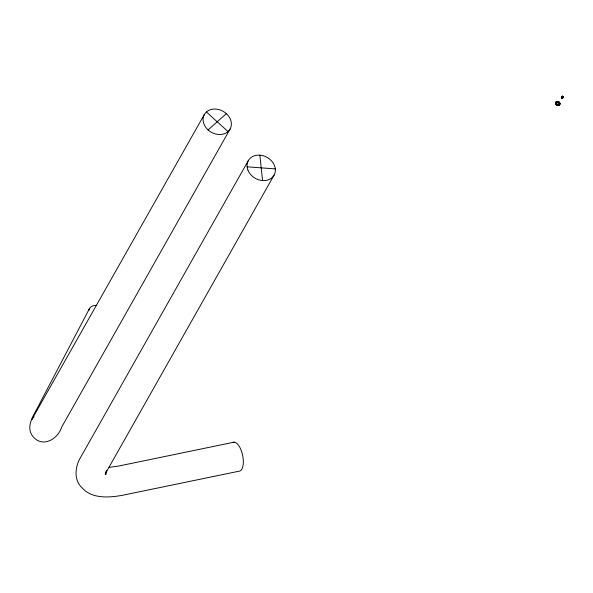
<?xml version="1.0" encoding="UTF-8"?>
<svg xmlns="http://www.w3.org/2000/svg" width="593" height="593" viewBox="0 0 593 593"><rect width="100%" height="100%" fill="white"/><g stroke="black" fill="none" stroke-linecap="round" stroke-linejoin="round"><path stroke-width="0.89" d="M555.604 103.212A2.187 1.779 29.5 0 0 557.694 105.406L557.716 104.857A1.586 1.29 29.5 0 1 556.197 103.271L555.626 103.175M105.465 471.984L105.309 474.578L106.733 470.516L105.895 472.747L274.099 175.105M558.94 103.99L558.05 102.485A1.312 1.104 33.2 0 0 557.094 102.448L556.634 102.782A1.312 1.045 35.6 0 0 556.508 103.605L558.043 104.635M562.26 96.4L562.801 96.414L562.297 96.333L561.504 97.734M561.905 98.149L562.698 96.748L563.165 96.896M555.804 102.752L557.212 101.737M89.602 308.308L40.131 402.706C35.491 413.128 23.505 426.752 33.942 437.678C43.823 447.693 58.188 438.501 61.642 427.138L230.047 129.141A14.788 12.023 29.5 0 0 216.008 109.097A14.788 12.023 29.5 0 0 205.601 127.124A14.788 12.023 29.5 0 0 230.047 129.141M204.392 114.434L31.659 419.762L34.023 416.694M248.319 160.614L79.736 458.93C74.933 467.803 73.969 480.671 82.116 487.854C91.967 499.054 108.986 497.638 122.225 495.348L238.816 471.242A14.788 6.308 78.3 0 0 242.559 455.024A14.788 6.308 78.3 0 0 232.538 442.608M561.356 97.704L562.549 96.014L563.35 96.852L562.557 98.253L562.157 98.542L561.356 97.704L562.549 96.148M561.756 97.993L562.801 96.414L562.512 96.659M562.379 97.682L562.95 96.57L562.661 96.815M562.157 98.416L563.202 96.829L562.157 98.542M556.634 102.782L557.094 102.448M208.091 129.941L226.348 113.634M563.35 96.852L562.95 97.148L562.149 96.311M234.131 442.17L118.444 466.091L109.105 467.373M247.111 166.826L275.315 168.894M206.379 111.988L228.053 131.587M562.379 97.571L562.134 97.756M105.813 472.717L106.11 474.304M259.853 155.158L262.566 180.561M88.831 310.435A14.788 8.613 27.7 0 1 96.674 305.299M559.703 103.827A2.068 1.683 25.3 0 1 559.117 104.976A2.068 1.646 26.5 0 1 557.716 105.265M557.598 104.842A1.312 1.067 29.5 0 1 556.968 104.59M247.941 170.154A14.788 12.023 29.5 0 0 272.143 177.574A14.788 12.023 29.5 0 0 263.551 155.855A14.788 12.023 29.5 0 0 247.941 170.154M556.649 103.864A1.312 1.067 29.5 0 0 558.828 104.212A1.312 1.067 29.5 0 0 557.739 102.367A1.312 1.067 29.5 0 0 556.649 103.864M556.019 104.079A2.068 1.683 29.5 0 0 559.458 104.627A2.068 1.683 29.5 0 0 557.746 101.722A2.068 1.683 29.5 0 0 556.019 104.079M556.086 103.968A2.068 1.683 29.5 0 0 559.518 104.516A2.068 1.683 29.5 0 0 557.805 101.603A2.068 1.683 29.5 0 0 556.086 103.968M555.886 104.034A2.305 1.875 29.5 0 0 559.718 104.642A2.305 1.875 29.5 0 0 557.813 101.403A2.305 1.875 29.5 0 0 555.886 104.034M555.826 104.153A2.305 1.875 29.5 0 0 559.651 104.761A2.305 1.875 29.5 0 0 557.746 101.522A2.305 1.875 29.5 0 0 555.826 104.153"/></g></svg>
